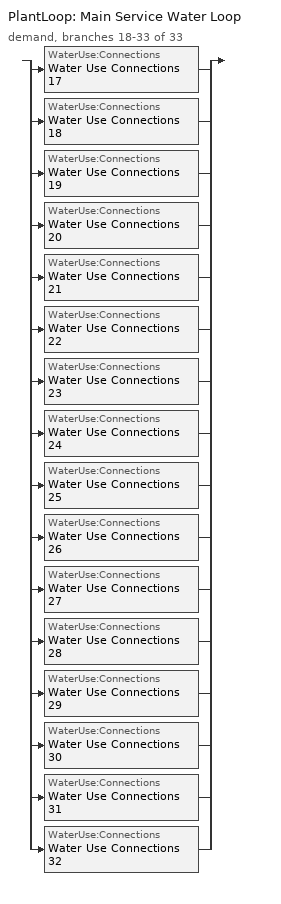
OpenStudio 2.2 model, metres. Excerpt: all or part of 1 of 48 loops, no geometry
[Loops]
PlantLoop 'Main Service Water Loop'
 demand, branches 18-33 of 33: split
  | WaterUse:Connections 'Water Use Connections 17'
  | WaterUse:Connections 'Water Use Connections 18'
  | WaterUse:Connections 'Water Use Connections 19'
  | WaterUse:Connections 'Water Use Connections 20'
  | WaterUse:Connections 'Water Use Connections 21'
  | WaterUse:Connections 'Water Use Connections 22'
  | WaterUse:Connections 'Water Use Connections 23'
  | WaterUse:Connections 'Water Use Connections 24'
  | WaterUse:Connections 'Water Use Connections 25'
  | WaterUse:Connections 'Water Use Connections 26'
  | WaterUse:Connections 'Water Use Connections 27'
  | WaterUse:Connections 'Water Use Connections 28'
  | WaterUse:Connections 'Water Use Connections 29'
  | WaterUse:Connections 'Water Use Connections 30'
  | WaterUse:Connections 'Water Use Connections 31'
  | WaterUse:Connections 'Water Use Connections 32'
[WaterUse:Connections]
Name | Water Use Equipment Name 1
Water Use Connections 17 | Mult_class_1_pod_1_zn_1_flr_1 Service Water Use 0.35gal/min
Water Use Connections 18 | Mult_class_1_pod_1_zn_1_flr_2 Service Water Use 0.35gal/min
Water Use Connections 19 | Mult_class_1_pod_2_zn_1_flr_1 Service Water Use 0.35gal/min
Water Use Connections 20 | Mult_class_1_pod_2_zn_1_flr_2 Service Water Use 0.35gal/min
Water Use Connections 21 | Mult_class_1_pod_3_zn_1_flr_1 Service Water Use 0.35gal/min
Water Use Connections 22 | Mult_class_1_pod_3_zn_1_flr_2 Service Water Use 0.35gal/min
Water Use Connections 23 | Mult_class_2_pod_1_zn_1_flr_1 Service Water Use 0.35gal/min
Water Use Connections 24 | Mult_class_2_pod_1_zn_1_flr_2 Service Water Use 0.35gal/min
Water Use Connections 25 | Mult_class_2_pod_2_zn_1_flr_1 Service Water Use 0.35gal/min
Water Use Connections 26 | Mult_class_2_pod_2_zn_1_flr_2 Service Water Use 0.35gal/min
Water Use Connections 27 | Mult_class_2_pod_3_zn_1_flr_1 Service Water Use 0.35gal/min
Water Use Connections 28 | Mult_class_2_pod_3_zn_1_flr_2 Service Water Use 0.35gal/min
Water Use Connections 29 | Kitchen_zn_1_flr_1 Service Water Use 0.11gal/min
Water Use Connections 30 | Library_media_center_zn_1_flr_2 Service Water Use 0.32gal/min
Water Use Connections 31 | Offices_zn_1_flr_1 Service Water Use 0.2gal/min
Water Use Connections 32 | Offices_zn_1_flr_2 Service Water Use 0.2gal/min
[WaterUse:Equipment:Definition]
Name | Peak Flow Rate {m3/s} | Target Temperature Schedule | Sensible Fraction Schedule | Latent Fraction Schedule
Mult_class_1_pod_1_zn_1_flr_1 Service Water Use Def 0.35gal/min | 2.22479e-05 | Schedule Ruleset 53 | Schedule Ruleset 51 | Schedule Ruleset 52
Mult_class_1_pod_1_zn_1_flr_2 Service Water Use Def 0.35gal/min | 2.22479e-05 | Schedule Ruleset 56 | Schedule Ruleset 54 | Schedule Ruleset 55
Mult_class_1_pod_2_zn_1_flr_1 Service Water Use Def 0.35gal/min | 2.22479e-05 | Schedule Ruleset 59 | Schedule Ruleset 57 | Schedule Ruleset 58
Mult_class_1_pod_2_zn_1_flr_2 Service Water Use Def 0.35gal/min | 2.22479e-05 | Schedule Ruleset 62 | Schedule Ruleset 60 | Schedule Ruleset 61
Mult_class_1_pod_3_zn_1_flr_1 Service Water Use Def 0.35gal/min | 2.22479e-05 | Schedule Ruleset 65 | Schedule Ruleset 63 | Schedule Ruleset 64
Mult_class_1_pod_3_zn_1_flr_2 Service Water Use Def 0.35gal/min | 2.22479e-05 | Schedule Ruleset 68 | Schedule Ruleset 66 | Schedule Ruleset 67
Mult_class_2_pod_1_zn_1_flr_1 Service Water Use Def 0.35gal/min | 2.22479e-05 | Schedule Ruleset 71 | Schedule Ruleset 69 | Schedule Ruleset 70
Mult_class_2_pod_1_zn_1_flr_2 Service Water Use Def 0.35gal/min | 2.22479e-05 | Schedule Ruleset 74 | Schedule Ruleset 72 | Schedule Ruleset 73
Mult_class_2_pod_2_zn_1_flr_1 Service Water Use Def 0.35gal/min | 2.22479e-05 | Schedule Ruleset 77 | Schedule Ruleset 75 | Schedule Ruleset 76
Mult_class_2_pod_2_zn_1_flr_2 Service Water Use Def 0.35gal/min | 2.22479e-05 | Schedule Ruleset 80 | Schedule Ruleset 78 | Schedule Ruleset 79
Mult_class_2_pod_3_zn_1_flr_1 Service Water Use Def 0.35gal/min | 2.22479e-05 | Schedule Ruleset 83 | Schedule Ruleset 81 | Schedule Ruleset 82
Mult_class_2_pod_3_zn_1_flr_2 Service Water Use Def 0.35gal/min | 2.22479e-05 | Schedule Ruleset 86 | Schedule Ruleset 84 | Schedule Ruleset 85
Kitchen_zn_1_flr_1 Service Water Use Def 0.11gal/min | 6.96588e-06 | Schedule Ruleset 89 | Schedule Ruleset 87 | Schedule Ruleset 88
Library_media_center_zn_1_flr_2 Service Water Use Def 0.32gal/min | 2.03337e-05 | Schedule Ruleset 92 | Schedule Ruleset 90 | Schedule Ruleset 91
Offices_zn_1_flr_1 Service Water Use Def 0.2gal/min | 1.2878e-05 | Schedule Ruleset 95 | Schedule Ruleset 93 | Schedule Ruleset 94
Offices_zn_1_flr_2 Service Water Use Def 0.2gal/min | 1.2878e-05 | Schedule Ruleset 98 | Schedule Ruleset 96 | Schedule Ruleset 97
[WaterUse:Equipment]
Name | Water Use Equipment Definition | Space | Flow Rate Fraction Schedule
Mult_class_1_pod_1_zn_1_flr_1 Service Water Use 0.35gal/min | Mult_class_1_pod_1_zn_1_flr_1 Service Water Use Def 0.35gal/min | Mult_Class_1_Pod_1_ZN_1_FLR_1 | NECB-D-Service Water Heating
Mult_class_1_pod_1_zn_1_flr_2 Service Water Use 0.35gal/min | Mult_class_1_pod_1_zn_1_flr_2 Service Water Use Def 0.35gal/min | Mult_Class_1_Pod_1_ZN_1_FLR_2 | NECB-D-Service Water Heating
Mult_class_1_pod_2_zn_1_flr_1 Service Water Use 0.35gal/min | Mult_class_1_pod_2_zn_1_flr_1 Service Water Use Def 0.35gal/min | Mult_Class_1_Pod_2_ZN_1_FLR_1 | NECB-D-Service Water Heating
Mult_class_1_pod_2_zn_1_flr_2 Service Water Use 0.35gal/min | Mult_class_1_pod_2_zn_1_flr_2 Service Water Use Def 0.35gal/min | Mult_Class_1_Pod_2_ZN_1_FLR_2 | NECB-D-Service Water Heating
Mult_class_1_pod_3_zn_1_flr_1 Service Water Use 0.35gal/min | Mult_class_1_pod_3_zn_1_flr_1 Service Water Use Def 0.35gal/min | Mult_Class_1_Pod_3_ZN_1_FLR_1 | NECB-D-Service Water Heating
Mult_class_1_pod_3_zn_1_flr_2 Service Water Use 0.35gal/min | Mult_class_1_pod_3_zn_1_flr_2 Service Water Use Def 0.35gal/min | Mult_Class_1_Pod_3_ZN_1_FLR_2 | NECB-D-Service Water Heating
Mult_class_2_pod_1_zn_1_flr_1 Service Water Use 0.35gal/min | Mult_class_2_pod_1_zn_1_flr_1 Service Water Use Def 0.35gal/min | Mult_Class_2_Pod_1_ZN_1_FLR_1 | NECB-D-Service Water Heating
Mult_class_2_pod_1_zn_1_flr_2 Service Water Use 0.35gal/min | Mult_class_2_pod_1_zn_1_flr_2 Service Water Use Def 0.35gal/min | Mult_Class_2_Pod_1_ZN_1_FLR_2 | NECB-D-Service Water Heating
Mult_class_2_pod_2_zn_1_flr_1 Service Water Use 0.35gal/min | Mult_class_2_pod_2_zn_1_flr_1 Service Water Use Def 0.35gal/min | Mult_Class_2_Pod_2_ZN_1_FLR_1 | NECB-D-Service Water Heating
Mult_class_2_pod_2_zn_1_flr_2 Service Water Use 0.35gal/min | Mult_class_2_pod_2_zn_1_flr_2 Service Water Use Def 0.35gal/min | Mult_Class_2_Pod_2_ZN_1_FLR_2 | NECB-D-Service Water Heating
Mult_class_2_pod_3_zn_1_flr_1 Service Water Use 0.35gal/min | Mult_class_2_pod_3_zn_1_flr_1 Service Water Use Def 0.35gal/min | Mult_Class_2_Pod_3_ZN_1_FLR_1 | NECB-D-Service Water Heating
Mult_class_2_pod_3_zn_1_flr_2 Service Water Use 0.35gal/min | Mult_class_2_pod_3_zn_1_flr_2 Service Water Use Def 0.35gal/min | Mult_Class_2_Pod_3_ZN_1_FLR_2 | NECB-D-Service Water Heating
Kitchen_zn_1_flr_1 Service Water Use 0.11gal/min | Kitchen_zn_1_flr_1 Service Water Use Def 0.11gal/min | Kitchen_ZN_1_FLR_1 | NECB-B-Service Water Heating
Library_media_center_zn_1_flr_2 Service Water Use 0.32gal/min | Library_media_center_zn_1_flr_2 Service Water Use Def 0.32gal/min | LIBRARY_MEDIA_CENTER_ZN_1_FLR_2 | NECB-C-Service Water Heating
Offices_zn_1_flr_1 Service Water Use 0.2gal/min | Offices_zn_1_flr_1 Service Water Use Def 0.2gal/min | Offices_ZN_1_FLR_1 | NECB-A-Service Water Heating
Offices_zn_1_flr_2 Service Water Use 0.2gal/min | Offices_zn_1_flr_2 Service Water Use Def 0.2gal/min | Offices_ZN_1_FLR_2 | NECB-A-Service Water Heating
[Schedule:Ruleset]
Name | Default Day Schedule
NECB-C-Service Water Heating | NECB-C-Service Water Heating Default
NECB-B-Service Water Heating | NECB-B-Service Water Heating Default
NECB-D-Service Water Heating | NECB-D-Service Water Heating Default
Schedule Ruleset 51 | Schedule Day 53
Schedule Ruleset 52 | Schedule Day 54
Schedule Ruleset 53 | Schedule Day 55
Schedule Ruleset 54 | Schedule Day 56
Schedule Ruleset 55 | Schedule Day 57
Schedule Ruleset 56 | Schedule Day 58
Schedule Ruleset 57 | Schedule Day 59
Schedule Ruleset 58 | Schedule Day 60
Schedule Ruleset 59 | Schedule Day 61
Schedule Ruleset 60 | Schedule Day 62
Schedule Ruleset 61 | Schedule Day 63
Schedule Ruleset 62 | Schedule Day 64
Schedule Ruleset 63 | Schedule Day 65
Schedule Ruleset 64 | Schedule Day 66
Schedule Ruleset 65 | Schedule Day 67
Schedule Ruleset 66 | Schedule Day 68
Schedule Ruleset 67 | Schedule Day 69
Schedule Ruleset 68 | Schedule Day 70
Schedule Ruleset 69 | Schedule Day 71
Schedule Ruleset 70 | Schedule Day 72
Schedule Ruleset 71 | Schedule Day 73
Schedule Ruleset 72 | Schedule Day 74
Schedule Ruleset 73 | Schedule Day 75
Schedule Ruleset 74 | Schedule Day 76
Schedule Ruleset 75 | Schedule Day 77
Schedule Ruleset 76 | Schedule Day 78
Schedule Ruleset 77 | Schedule Day 79
Schedule Ruleset 78 | Schedule Day 80
Schedule Ruleset 79 | Schedule Day 81
Schedule Ruleset 80 | Schedule Day 82
Schedule Ruleset 81 | Schedule Day 83
Schedule Ruleset 82 | Schedule Day 84
Schedule Ruleset 83 | Schedule Day 85
Schedule Ruleset 84 | Schedule Day 86
Schedule Ruleset 85 | Schedule Day 87
Schedule Ruleset 86 | Schedule Day 88
Schedule Ruleset 87 | Schedule Day 89
Schedule Ruleset 88 | Schedule Day 90
Schedule Ruleset 89 | Schedule Day 91
Schedule Ruleset 90 | Schedule Day 92
Schedule Ruleset 91 | Schedule Day 93
Schedule Ruleset 92 | Schedule Day 94
Schedule Ruleset 93 | Schedule Day 95
Schedule Ruleset 94 | Schedule Day 96
Schedule Ruleset 95 | Schedule Day 97
NECB-A-Service Water Heating | NECB-A-Service Water Heating Default
Schedule Ruleset 96 | Schedule Day 98
Schedule Ruleset 97 | Schedule Day 99
Schedule Ruleset 98 | Schedule Day 100
[Schedule:Day]
NECB-C-Service Water Heating Default; NECB-C-Service Water Heating Default|Wkdy Day: 8, 0, 0.05, 9, 0, 0.1, 10, 0, 0.2, 11, 0, 0.3, 12, 0, 0.4, 16, 0, 0.8, 17, 0, 0.6, 18, 0, 0.4, 19, 0, 0.3, 21, 0, 0.2, 24, 0, 0.05
NECB-C-Service Water Heating Sat Day: 8, 0, 0.05, 9, 0, 0.1, 10, 0, 0.2, 11, 0, 0.3, 12, 0, 0.5, 16, 0, 0.9, 17, 0, 0.7, 18, 0, 0.5, 19, 0, 0.3, 21, 0, 0.2, 24, 0, 0.05
NECB-C-Service Water Heating Sun|Hol Day: 10, 0, 0.05, 11, 0, 0.1, 12, 0, 0.2, 13, 0, 0.4, 15, 0, 0.8, 16, 0, 0.6, 17, 0, 0.4, 18, 0, 0.3, 19, 0, 0.2, 24, 0, 0.05
NECB-B-Service Water Heating Default; NECB-B-Service Water Heating Default|Wkdy Day: 1, 0, 0.6, 2, 0, 0.5, 9, 0, 0.05, 11, 0, 0.7, 12, 0, 0.4, 13, 0, 0.5, 15, 0, 0.6, 16, 0, 0.4, 18, 0, 0.3, 19, 0, 0.4, 20, 0, 0.5, 22, 0, 0.8, 24, 0, 0.9
NECB-B-Service Water Heating Sat Day: 1, 0, 0.7, 2, 0, 0.6, 9, 0, 0.05, 11, 0, 0.7, 12, 0, 0.4, 13, 0, 0.5, 15, 0, 0.6, 16, 0, 0.4, 18, 0, 0.3, 19, 0, 0.4, 20, 0, 0.5, 22, 0, 0.8, 24, 0, 0.9
NECB-B-Service Water Heating Sun|Hol Day: 1, 0, 0.5, 2, 0, 0.6, 9, 0, 0.05, 11, 0, 0.7, 12, 0, 0.4, 13, 0, 0.5, 15, 0, 0.6, 16, 0, 0.4, 18, 0, 0.3, 19, 0, 0.4, 20, 0, 0.5, 22, 0, 0.8, 24, 0, 0.5
NECB-D-Service Water Heating Default; NECB-D-Service Water Heating Default|Wkdy Day: 8, 0, 0.05, 10, 0, 0.5, 16, 0, 0.9, 17, 0, 0.7, 18, 0, 0.3, 21, 0, 0.5, 22, 0, 0.3, 24, 0, 0.05
NECB-D-Service Water Heating Sat Day; NECB-D-Service Water Heating Sun|Hol Day; Schedule Day 54; Schedule Day 57; Schedule Day 60; Schedule Day 63; Schedule Day 66; Schedule Day 69; Schedule Day 72; Schedule Day 75; Schedule Day 78; Schedule Day 81; Schedule Day 84; Schedule Day 87; Schedule Day 90; Schedule Day 93; Schedule Day 96; NECB-A-Service Water Heating Sat Day; NECB-A-Service Water Heating Sun|Hol Day; Schedule Day 99: 24, 0, 0.05
Schedule Day 53; Schedule Day 56; Schedule Day 59; Schedule Day 62; Schedule Day 65; Schedule Day 68; Schedule Day 71; Schedule Day 74; Schedule Day 77; Schedule Day 80; Schedule Day 83; Schedule Day 86; Schedule Day 89; Schedule Day 92; Schedule Day 95; Schedule Day 98: 24, 0, 0.2
Schedule Day 55; Schedule Day 58; Schedule Day 61; Schedule Day 64; Schedule Day 67; Schedule Day 70; Schedule Day 73; Schedule Day 76; Schedule Day 79; Schedule Day 82; Schedule Day 85; Schedule Day 88; Schedule Day 91; Schedule Day 94; Schedule Day 97; Schedule Day 100: 24, 0, 60
NECB-A-Service Water Heating Default; NECB-A-Service Water Heating Default|Wkdy Day: 7, 0, 0.05, 8, 0, 0.1, 10, 0, 0.5, 16, 0, 0.9, 17, 0, 0.7, 18, 0, 0.5, 19, 0, 0.3, 22, 0, 0.2, 24, 0, 0.05
[Schedule:Rule] Date Specification Type=DateRange; Start Month=1; Start Day=1; End Month=12; End Day=31
Name | Schedule Ruleset | Rule Order | Day Schedule | Apply Monday | Apply Tuesday | Apply Wednesday | Apply Thursday | Apply Friday | Apply Saturday | Apply Sunday
Schedule Rule 62 | NECB-C-Service Water Heating | 2 | NECB-C-Service Water Heating Default|Wkdy Day | Yes | Yes | Yes | Yes | Yes
Schedule Rule 63 | NECB-C-Service Water Heating | 1 | NECB-C-Service Water Heating Sat Day |  |  |  |  |  | Yes
Schedule Rule 64 | NECB-C-Service Water Heating | 0 | NECB-C-Service Water Heating Sun|Hol Day |  |  |  |  |  |  | Yes
Schedule Rule 65 | NECB-B-Service Water Heating | 2 | NECB-B-Service Water Heating Default|Wkdy Day | Yes | Yes | Yes | Yes | Yes
Schedule Rule 66 | NECB-B-Service Water Heating | 1 | NECB-B-Service Water Heating Sat Day |  |  |  |  |  | Yes
Schedule Rule 67 | NECB-B-Service Water Heating | 0 | NECB-B-Service Water Heating Sun|Hol Day |  |  |  |  |  |  | Yes
Schedule Rule 68 | NECB-D-Service Water Heating | 2 | NECB-D-Service Water Heating Default|Wkdy Day | Yes | Yes | Yes | Yes | Yes
Schedule Rule 69 | NECB-D-Service Water Heating | 1 | NECB-D-Service Water Heating Sat Day |  |  |  |  |  | Yes
Schedule Rule 70 | NECB-D-Service Water Heating | 0 | NECB-D-Service Water Heating Sun|Hol Day |  |  |  |  |  |  | Yes
Schedule Rule 71 | NECB-A-Service Water Heating | 2 | NECB-A-Service Water Heating Default|Wkdy Day | Yes | Yes | Yes | Yes | Yes
Schedule Rule 72 | NECB-A-Service Water Heating | 1 | NECB-A-Service Water Heating Sat Day |  |  |  |  |  | Yes
Schedule Rule 73 | NECB-A-Service Water Heating | 0 | NECB-A-Service Water Heating Sun|Hol Day |  |  |  |  |  |  | Yes
